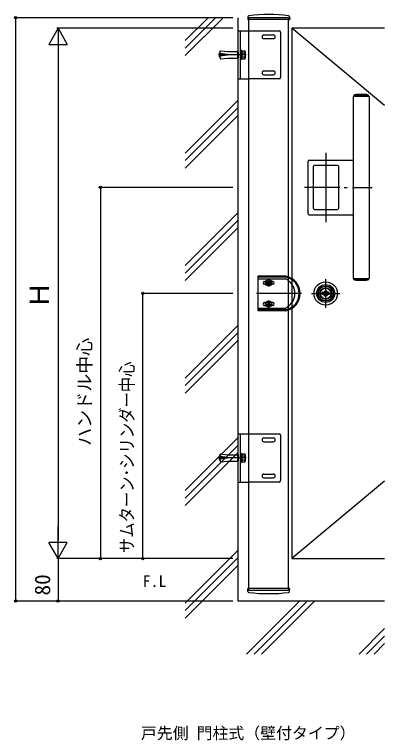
# Model space of a CAD drawing. Units: millimetres, scale not verified. Extents: x -875 to 875, y -1304 to 1298.
# Drawn here: x -89 to 260, y -89 to 596 of the extents above; entities that cross this region are included whole.
import ezdxf
from ezdxf.enums import TextEntityAlignment as Align

# ---------------------------------------------------------------- set-up
doc = ezdxf.new("R2010")
doc.units = ezdxf.units.MM
doc.header["$LTSCALE"] = 6
for name, color, linetype in [('0-2_USER1', 3, 'Continuous'), ('0-7_YKK_A1', 4, 'Continuous'), ('0-8_YKK_D', 6, 'Continuous'), ('0-A_YSS_K', 3, 'Continuous')]:
    doc.layers.add(name, color=color, linetype=linetype)
doc.styles.add('ＭＳ ゴシック', font='')
doc.styles.get('ＭＳ ゴシック').set_extended_font_data('MS Gothic')

msp = doc.modelspace()

# ---------------------------------------------------------------- linework, layer by layer
at = {"layer": '0-7_YKK_A1'}
for p, q in [((131.579, 593.552), (131.451, 591.113)), ((170.8, 590.85), (131.7, 590.85)), ((132.5, 52.6), (132.5, 590.85)), ((170, 592.6), (170, 590.85)), ((170, 52.6), (170, 590.85)), ((170.921, 593.552), (171.049, 591.113)), ((260.5, 509.683), (173, 582.6)), ((122.5, 534.85), (122.5, 580.35)), ((122.5, 580.35), (132.5, 580.35)), ((124.5, 534.85), (124.5, 580.35)), ((132.5, 580.35), (161, 580.35)), ((146.75, 576.35), (155.75, 576.35)), ((162.5, 578.85), (162.5, 536.35)), ((146.75, 572.85), (155.75, 572.85)), ((105.303, 558.724), (105.633, 561.444)), ((105.355, 561.225), (105.633, 561.444)), ((105.634, 561.454), (112.666, 560.6)), ((129.05, 560.85), (128.76, 561.353)), ((130.05, 557.6), (103.846, 557.6)), ((104.75, 559.6), (105, 559.85)), ((104.75, 555.6), (104.75, 559.6)), ((105, 555.35), (104.75, 555.6)), ((105, 555.35), (105, 559.85)), ((105, 559.85), (105.185, 559.828)), ((105, 555.35), (105.185, 555.372)), ((105.055, 558.754), (105.355, 561.225)), ((112.5, 557.85), (105.055, 558.754)), ((112.5, 557.35), (105.055, 556.446)), ((105.055, 556.446), (105.355, 553.975)), ((105.303, 556.476), (105.633, 553.756)), ((112.5, 557.85), (112.5, 557.35)), ((112.666, 560.6), (122.25, 560.6)), ((122.25, 554.6), (122.25, 560.6)), ((122.5, 560.35), (122.25, 560.6)), ((122.5, 554.85), (122.25, 554.6)), ((122.5, 560.35), (122.5, 554.85)), ((126.3, 561.225), (125.3, 561.225)), ((126.3, 559.476), (128.76, 559.476)), ((126.3, 555.724), (128.76, 555.724)), ((129.05, 560.85), (129.05, 554.35)), ((105.355, 553.975), (105.633, 553.756)), ((126.3, 553.847), (128.76, 553.847)), ((129.05, 554.35), (128.76, 553.847)), ((146.75, 542.35), (155.75, 542.35)), ((122.5, 534.85), (132.5, 534.85)), ((161, 534.85), (132.5, 534.85)), ((146.75, 538.85), (155.75, 538.85)), ((231, 518.321), (231, 346.821)), ((245, 518.321), (231, 518.321)), ((231.15, 519.005), (231.15, 518.321)), ((231.641, 519.224), (245.359, 519.224)), ((243.375, 520.071), (233.625, 520.071)), ((246, 518.321), (245, 518.321)), ((245.85, 518.321), (245.85, 519.005)), ((246, 518.321), (246, 346.821)), ((205, 465.3), (205, 399.9)), ((188.5, 407.821), (188.5, 457.321)), ((189.5, 458.321), (231, 458.321)), ((193.5, 412.571), (193.5, 452.571)), ((216.25, 453.321), (194.25, 453.321)), ((217, 452.571), (217, 412.571)), ((218.362, 432.571), (184.945, 432.571)), ((222.517, 432.571), (225.384, 432.571)), ((230.27, 432.571), (248.752, 432.571)), ((194.25, 411.821), (216.25, 411.821)), ((189.5, 406.821), (231, 406.821)), ((141, 348.85), (141, 316.35)), ((167.361, 348.85), (141, 348.85)), ((167.273, 347.85), (141, 347.85)), ((141, 346.35), (166.995, 346.35)), ((147.8, 342.6), (154.7, 342.6)), ((151.25, 346.05), (151.25, 339.15)), ((155.125, 343.975), (153.86, 343.975)), ((205, 319.071), (205, 346.071)), ((231, 346.821), (246, 346.821)), ((231.15, 346.821), (231.15, 346.136)), ((245.359, 345.918), (231.641, 345.918)), ((233.625, 345.071), (243.375, 345.071)), ((245.85, 346.136), (245.85, 346.821)), ((151.495, 341.865), (151.495, 341.375)), ((155.125, 341.225), (153.86, 341.225)), ((182.199, 332.6), (139.75, 332.6)), ((191.5, 332.571), (218.5, 332.571)), ((201.65, 331.746), (201.65, 333.396)), ((202.907, 333.396), (201.65, 333.396)), ((202.907, 331.746), (201.65, 331.746)), ((202.92, 332.101), (202.92, 333.041)), ((203.07, 333.191), (203.393, 333.191)), ((203.07, 331.951), (203.393, 331.951)), ((203.451, 333.209), (203.543, 333.273)), ((203.451, 331.933), (203.543, 331.868)), ((203.543, 333.273), (204.078, 333.273)), ((203.543, 331.868), (204.078, 331.868)), ((204.078, 333.273), (204.127, 333.088)), ((204.078, 331.868), (204.155, 332.157)), ((204.199, 333.088), (204.127, 333.088)), ((204.251, 332.231), (204.345, 332.231)), ((204.482, 332.638), (204.338, 332.994)), ((204.48, 332.053), (204.439, 332.165)), ((204.48, 332.053), (205.057, 332.053)), ((204.552, 332.591), (204.666, 332.591)), ((204.74, 332.653), (204.795, 332.964)), ((205.52, 333.088), (204.943, 333.088)), ((205.26, 332.489), (205.205, 332.177)), ((205.448, 332.551), (205.334, 332.551)), ((205.518, 332.504), (205.662, 332.147)), ((205.52, 333.088), (205.561, 332.976)), ((205.749, 332.911), (205.655, 332.911)), ((205.801, 332.053), (205.873, 332.053)), ((205.923, 333.273), (205.845, 332.985)), ((205.923, 331.868), (205.873, 332.053)), ((206.457, 333.273), (205.923, 333.273)), ((206.549, 333.209), (206.457, 333.273)), ((206.93, 333.191), (206.607, 333.191)), ((206.93, 331.951), (206.607, 331.951)), ((207.08, 332.101), (207.08, 333.041)), ((208.35, 333.396), (207.093, 333.396)), ((208.35, 331.746), (207.093, 331.746)), ((208.35, 331.746), (208.35, 333.396)), ((147.375, 323.975), (148.64, 323.975)), ((147.8, 322.6), (154.7, 322.6)), ((148.64, 323.975), (153.86, 323.975)), ((151.25, 319.15), (151.25, 326.05)), ((151.495, 323.335), (151.495, 323.825)), ((155.125, 323.975), (153.86, 323.975)), ((141, 318.85), (166.995, 318.85)), ((141, 317.35), (167.273, 317.35)), ((167.361, 316.35), (141, 316.35)), ((147.375, 321.225), (148.64, 321.225)), ((148.64, 321.225), (153.86, 321.225)), ((155.125, 321.225), (153.86, 321.225)), ((122.5, 154.85), (122.5, 200.35)), ((122.5, 200.35), (132.5, 200.35)), ((124.5, 154.85), (124.5, 200.35)), ((132.5, 200.35), (161, 200.35)), ((162.5, 198.85), (162.5, 156.35)), ((146.75, 196.35), (155.75, 196.35)), ((146.75, 192.85), (155.75, 192.85)), ((104.75, 179.6), (105, 179.85)), ((104.75, 175.6), (104.75, 179.6)), ((105, 175.35), (105, 179.85)), ((105, 179.85), (105.185, 179.828)), ((105.055, 178.754), (105.355, 181.225)), ((112.5, 177.85), (105.055, 178.754)), ((105.303, 178.724), (105.633, 181.444)), ((105.355, 181.225), (105.633, 181.444)), ((105.634, 181.454), (112.666, 180.6)), ((112.666, 180.6), (122.25, 180.6)), ((122.25, 174.6), (122.25, 180.6)), ((122.5, 180.35), (122.25, 180.6)), ((122.5, 180.35), (122.5, 174.85)), ((126.3, 181.225), (125.3, 181.225)), ((126.3, 179.476), (128.76, 179.476)), ((129.05, 180.85), (128.76, 181.353)), ((129.05, 180.85), (129.05, 174.35)), ((130.05, 177.6), (103.846, 177.6)), ((105, 175.35), (104.75, 175.6)), ((105, 175.35), (105.185, 175.372)), ((112.5, 177.35), (105.055, 176.446)), ((105.055, 176.446), (105.355, 173.975)), ((105.303, 176.476), (105.633, 173.756)), ((105.355, 173.975), (105.633, 173.756)), ((112.5, 177.85), (112.5, 177.35)), ((122.5, 174.85), (122.25, 174.6)), ((126.3, 175.724), (128.76, 175.724)), ((126.3, 173.847), (128.76, 173.847)), ((129.05, 174.35), (128.76, 173.847)), ((146.75, 162.35), (155.75, 162.35)), ((146.75, 158.85), (155.75, 158.85)), ((122.5, 154.85), (132.5, 154.85)), ((161, 154.85), (132.5, 154.85)), ((260.5, 155.517), (173, 82.6)), ((131.579, 51.648), (131.451, 54.087)), ((170.8, 54.35), (131.7, 54.35)), ((170, 52.6), (132.5, 52.6)), ((170.921, 51.648), (171.049, 54.087))]:
    msp.add_line(p, q, dxfattribs=at)
for points in [[(170, 592.6), (132.5, 592.6), (132.5, 590.85)], [(260.5, 582.6), (173, 582.6), (173, 82.6), (260.5, 82.6)], [(126.3, 553.847), (126.3, 561.353), (128.76, 561.353)], [(105.634, 553.746), (112.666, 554.6), (122.25, 554.6)], [(125.3, 553.975), (126.3, 553.975), (126.3, 561.225)], [(147.375, 343.975), (148.64, 343.975), (153.86, 343.975)], [(150.515, 342.355), (150.025, 342.355), (150.025, 342.845), (150.515, 342.845)], [(151.005, 343.335), (151.005, 343.825), (151.495, 343.825), (151.495, 343.335)], [(151.985, 342.845), (152.475, 342.845), (152.475, 342.355), (151.985, 342.355)], [(147.375, 341.225), (148.64, 341.225), (153.86, 341.225)], [(151.495, 341.375), (151.005, 341.375), (151.005, 341.865)], [(206.549, 331.933), (206.457, 331.868), (205.923, 331.868)], [(150.515, 322.845), (150.025, 322.845), (150.025, 322.355), (150.515, 322.355)], [(151.495, 323.825), (151.005, 323.825), (151.005, 323.335)], [(151.005, 321.865), (151.005, 321.375), (151.495, 321.375), (151.495, 321.865)], [(151.985, 322.355), (152.475, 322.355), (152.475, 322.845), (151.985, 322.845)], [(125.3, 173.975), (126.3, 173.975), (126.3, 181.225)], [(126.3, 173.847), (126.3, 181.353), (128.76, 181.353)], [(105.634, 173.746), (112.666, 174.6), (122.25, 174.6)]]:
    msp.add_lwpolyline(points, dxfattribs=at)
for points in [[(124.5, 561.85), (124.5, 553.35), (125.3, 553.35), (125.3, 561.85)], [(124.5, 181.85), (124.5, 173.35), (125.3, 173.35), (125.3, 181.85)]]:
    msp.add_lwpolyline(points, close=True, dxfattribs=at)
for centre, radius in [((151.25, 342.6), 2.95), ((205, 332.571), 11), ((205, 332.571), 8.5), ((205, 332.571), 7.2), ((205, 332.571), 7), ((205, 332.571), 5.55), ((205, 332.571), 5.45), ((205, 332.571), 4.949), ((205, 332.571), 2.15), ((151.25, 322.6), 2.95)]:
    msp.add_circle(centre, radius, dxfattribs=at)
for centre, radius, start, end in [((151.25, 435.6), 160, 83.25565, 96.74435), ((131.7, 591.1), 0.25, 177, 270), ((132.577, 593.5), 1, 96.74435, 177), ((169.923, 593.5), 1, 3, 83.25565), ((170.8, 591.1), 0.25, 270, 3), ((146.75, 574.6), 1.75, 90, 270), ((155.75, 574.6), 1.75, 270, 90), ((161, 578.85), 1.5, 0, 90), ((127.389, 560.415), 1.661, 325.61575, 34.38425), ((122.84, 557.6), 6.21, 342.41205, 17.58795), ((127.389, 554.785), 1.661, 325.61575, 34.38425), ((146.75, 540.6), 1.75, 90, 270), ((155.75, 540.6), 1.75, 270, 90), ((161, 536.35), 1.5, 270, 0), ((231.55, 519.005), 0.4, 110.76843, 180), ((238.5, 500.679), 20, 104.21682, 110.76843), ((233.625, 519.921), 0.15, 90, 104.21682), ((233.625, 519.921), 0.15, 61.29529, 90), ((238.5, 528.823), 10, 241.29529, 250.4307), ((235.201, 519.542), 0.15, 250.4307, 279.9206), ((238.5, 500.679), 19, 80.0794, 99.9206), ((241.799, 519.542), 0.15, 260.0794, 289.5693), ((238.5, 528.823), 10, 289.5693, 298.70471), ((243.375, 519.921), 0.15, 90, 118.70471), ((243.375, 519.921), 0.15, 75.78318, 90), ((238.5, 500.679), 20, 69.23157, 75.78318), ((245.45, 519.005), 0.4, 0, 69.23157), ((189.5, 457.321), 1, 90, 180), ((194.25, 452.571), 0.75, 90, 180), ((194.25, 452.571), 0.75, 90, 180), ((216.25, 452.571), 0.75, 0, 90), ((216.25, 452.571), 0.75, 0, 90), ((194.25, 412.571), 0.75, 180, 270), ((194.25, 412.571), 0.75, 180, 270), ((216.25, 412.571), 0.75, 270, 0), ((216.25, 412.571), 0.75, 270, 0), ((189.5, 407.821), 1, 180, 270), ((147.375, 342.6), 1.375, 90, 180), ((147.375, 342.6), 1.375, 180, 270), ((150.515, 343.335), 0.49, 270, 0), ((150.515, 341.865), 0.49, 0, 90), ((151.985, 343.335), 0.49, 180, 270), ((151.985, 341.865), 0.49, 90, 180), ((155.125, 342.6), 1.375, 0, 90), ((155.125, 342.6), 1.375, 270, 0), ((161, 332.6), 15, 293.55646, 66.44354), ((164.5, 332.6), 15.5, 280.30451, 79.69549), ((164.5, 332.6), 16.5, 279.98655, 80.01345), ((231.55, 346.136), 0.4, 180, 249.23157), ((238.5, 364.463), 20, 249.23157, 255.78318), ((233.625, 345.221), 0.15, 255.78318, 270), ((233.625, 345.221), 0.15, 270, 298.70471), ((238.5, 336.318), 10, 109.5693, 118.70471), ((235.201, 345.599), 0.15, 80.0794, 109.5693), ((238.5, 364.463), 19, 260.0794, 279.9206), ((241.799, 345.599), 0.15, 70.4307, 99.9206), ((238.5, 336.318), 10, 61.29529, 70.4307), ((243.375, 345.221), 0.15, 241.29529, 270), ((243.375, 345.221), 0.15, 270, 284.21682), ((238.5, 364.463), 20, 284.21682, 290.76843), ((245.45, 346.136), 0.4, 290.76843, 0), ((205, 332.571), 2.825, 163.01998, 196.97968), ((205, 332.571), 2.25, 21.51019, 158.48981), ((205, 332.571), 2.25, 201.51019, 338.48981), ((203.07, 333.041), 0.15, 90, 180), ((203.07, 332.101), 0.15, 180, 270), ((203.393, 333.291), 0.1, 270, 305), ((203.393, 331.851), 0.1, 55, 90), ((204.251, 332.131), 0.1, 90, 165), ((204.199, 332.938), 0.15, 22, 90), ((204.345, 332.131), 0.1, 20, 90), ((204.552, 332.666), 0.075, 202, 270), ((204.666, 332.666), 0.075, 270, 350), ((204.943, 332.938), 0.15, 90, 170), ((205.057, 332.203), 0.15, 270, 350), ((205.334, 332.476), 0.075, 90, 170), ((205.448, 332.476), 0.075, 22, 90), ((205.655, 333.011), 0.1, 200, 270), ((205.801, 332.203), 0.15, 202, 270), ((205.749, 333.011), 0.1, 270, 345), ((206.607, 333.291), 0.1, 235, 270), ((206.607, 331.851), 0.1, 90, 125), ((206.93, 333.041), 0.15, 0, 90), ((206.93, 332.101), 0.15, 270, 0), ((205, 332.571), 2.825, 343.02032, 16.98002), ((147.375, 322.6), 1.375, 90, 180), ((147.375, 322.6), 1.375, 180, 270), ((150.515, 323.335), 0.49, 270, 0), ((150.515, 321.865), 0.49, 0, 90), ((151.985, 323.335), 0.49, 180, 270), ((151.985, 321.865), 0.49, 90, 180), ((155.125, 322.6), 1.375, 0, 90), ((155.125, 322.6), 1.375, 270, 0), ((161, 198.85), 1.5, 0, 90), ((146.75, 194.6), 1.75, 90, 270), ((155.75, 194.6), 1.75, 270, 90), ((122.84, 177.6), 6.21, 342.41205, 17.58795), ((127.389, 180.415), 1.661, 325.61575, 34.38425), ((127.389, 174.785), 1.661, 325.61575, 34.38425), ((146.75, 160.6), 1.75, 90, 270), ((155.75, 160.6), 1.75, 270, 90), ((161, 156.35), 1.5, 270, 0), ((131.7, 54.1), 0.25, 90, 183), ((132.577, 51.7), 1, 183, 263.25565), ((151.25, 209.6), 160, 263.25565, 276.74435), ((169.923, 51.7), 1, 276.74435, 357), ((170.8, 54.1), 0.25, 357, 90)]:
    msp.add_arc(centre, radius, start, end, dxfattribs=at)
at = {"layer": '0-8_YKK_D'}
for p, q in [((117.5, 592.6), (-88.5, 592.6)), ((-87.5, 592.6), (-87.5, 42.6)), ((-47.5, 582.6), (-56.25, 567.445)), ((117.5, 582.6), (-48.5, 582.6)), ((-47.5, 582.6), (-38.75, 567.445)), ((-47.5, 582.6), (-47.5, 552.289)), ((-56.25, 567.445), (-38.75, 567.445)), ((-47.5, 565.1), (-47.5, 100.1)), ((117.5, 432.571), (-8.5, 432.571)), ((-7.5, 432.571), (-7.5, 82.6)), ((117.5, 332.6), (31.5, 332.6)), ((32.5, 82.6), (32.5, 332.6)), ((-47.5, 82.6), (-47.5, 112.911)), ((-47.5, 82.6), (-56.25, 97.755)), ((-38.75, 97.755), (-56.25, 97.755)), ((-47.5, 82.6), (-38.75, 97.755)), ((117.5, 82.6), (-48.5, 82.6)), ((117.5, 82.6), (-48.5, 82.6)), ((-47.5, 82.6), (-47.5, 42.6)), ((117.5, 82.6), (-8.5, 82.6)), ((117.5, 82.6), (31.5, 82.6)), ((117.5, 42.6), (-88.5, 42.6)), ((117.5, 42.6), (-48.5, 42.6))]:
    msp.add_line(p, q, dxfattribs=at)
for centre in [(-87.5, 592.6), (-7.5, 432.571), (32.5, 332.6), (-7.5, 82.6), (32.5, 82.6), (-87.5, 42.6), (-47.5, 42.6)]:
    msp.add_circle(centre, 1.075, dxfattribs=at)
at = {"layer": '0-A_YSS_K'}
for p, q in [((72.5, 571.034), (94.066, 592.6)), ((72.5, 563.963), (101.137, 592.6)), ((72.5, 556.892), (108.208, 592.6)), ((122.5, 42.6), (122.5, 592.6)), ((72.5, 464.968), (122.5, 514.968)), ((72.5, 457.897), (122.5, 507.897)), ((72.5, 450.826), (122.5, 500.826)), ((72.5, 358.902), (122.5, 408.902)), ((72.5, 351.831), (122.5, 401.831)), ((72.5, 344.76), (122.5, 394.76)), ((72.5, 252.836), (122.5, 302.836)), ((72.5, 245.765), (122.5, 295.765)), ((72.5, 238.694), (122.5, 288.694)), ((72.5, 146.77), (122.5, 196.77)), ((72.5, 139.699), (122.5, 189.699)), ((72.5, 132.628), (122.5, 182.628)), ((72.5, 40.704), (122.5, 90.704)), ((72.5, 33.633), (122.5, 83.633)), ((72.5, 26.562), (122.5, 76.562)), ((260.5, 42.6), (122.5, 42.6)), ((130.462, -7.4), (180.462, 42.6)), ((137.533, -7.4), (187.533, 42.6)), ((144.604, -7.4), (194.604, 42.6)), ((236.528, -7.4), (260.5, 16.572)), ((243.599, -7.4), (260.5, 9.501)), ((250.67, -7.4), (260.5, 2.43))]:
    msp.add_line(p, q, dxfattribs=at)

# ---------------------------------------------------------------- texts
at = {"layer": '0-2_USER1', "style": 'ＭＳ ゴシック'}
for s, p in [('F.L', (32.295, 52.6)), ('戸先側 門柱式（壁付タイプ）', (30.67, -90.71))]:
    msp.add_text(s, height=11, dxfattribs=at).set_placement(p, align=Align.BOTTOM_LEFT)
at = {"layer": '0-8_YKK_D', "style": 'ＭＳ ゴシック'}
for s, height, p in [('Ｈ', 18.33, (-50.5, 318.68)), ('ハンドル中心', 12.46, (-12.528, 188.861)), ('80', 14.66, (-50.5, 47.884))]:
    msp.add_text(s, height=height, rotation=90, dxfattribs=at).set_placement(p, align=Align.BOTTOM_LEFT)
at = {"layer": '0-8_YKK_D', "style": 'ＭＳ ゴシック', "width": 0.85}
msp.add_text('サムターン･シリンダー中心', height=12.46, rotation=90, dxfattribs=at).set_placement((27.472, 87.854), align=Align.BOTTOM_LEFT)

doc.saveas('drawing.dxf')
